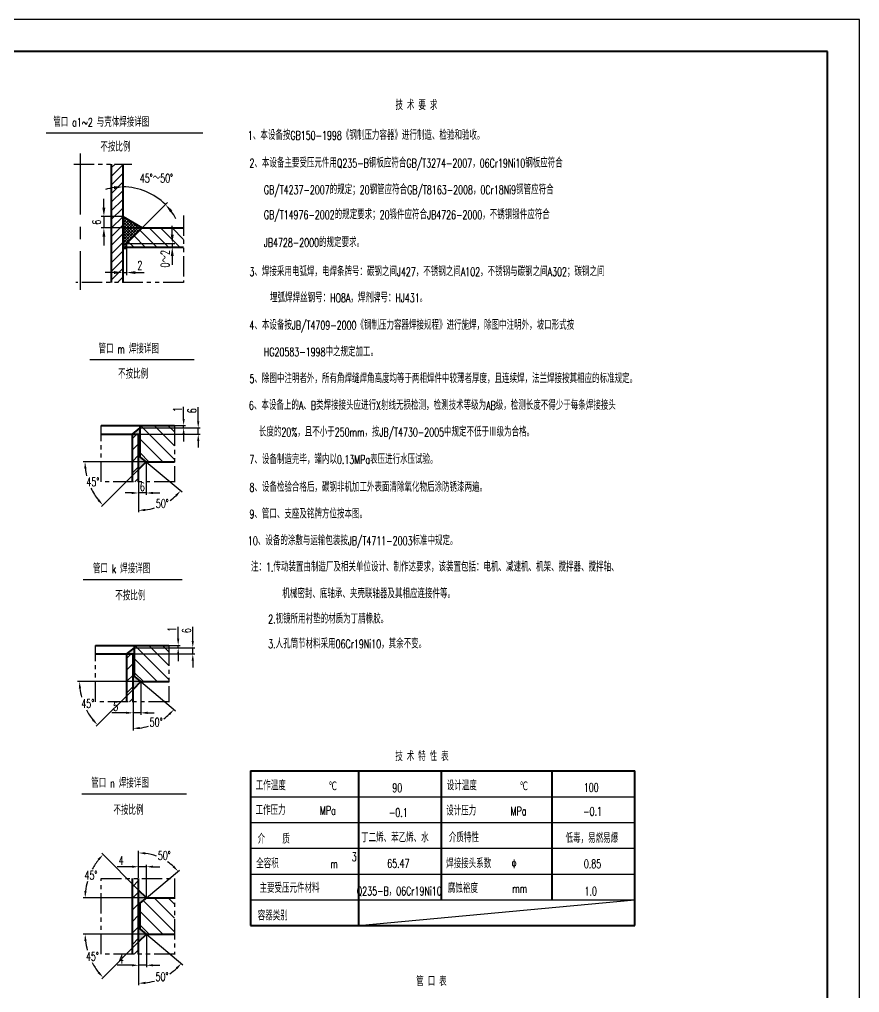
# Model space of a CAD drawing. Header units: millimetres. Extents: x -100310 to -88430, y -9131 to 7689.
# Drawn here: x -93671 to -88430, y 1616 to 7689 of the extents above; entities that cross this region are included whole.
import ezdxf
from ezdxf.enums import TextEntityAlignment as Align

# ---------------------------------------------------------------- set-up
doc = ezdxf.new("R2010")
doc.units = ezdxf.units.MM
doc.linetypes.add('CENTERX2', pattern=[101.6, 63.5, -12.7, 12.7, -12.7])
doc.linetypes.add('PHANTOMX2', pattern=[127, 63.5, -12.7, 12.7, -12.7, 12.7, -12.7])
for name, color, linetype in [('图层1', 1, 'CENTERX2'), ('图层3', 211, 'Continuous'), ('图层5', 231, 'PHANTOMX2')]:
    doc.layers.add(name, color=color, linetype=linetype)
doc.layers.add('图层2', color=4, linetype='Continuous', lineweight=40)
doc.styles.add('HZ', font='ROMANS.shx', dxfattribs={"width": 0.667, "height": 54, "bigfont": 'HZ.shx'})
doc.styles.add('比例1：15', font='ROMANS.shx', dxfattribs={"width": 0.7, "height": 45, "bigfont": 'HZ.shx'})
doc.styles.add('比例1：20', font='ROMANS.shx', dxfattribs={"width": 0.7, "height": 60, "bigfont": 'HZ.shx'})
doc.dimstyles.new('比例1：15', dxfattribs={"dimtxt": 45, "dimasz": 42, "dimexe": 12, "dimexo": 0, "dimgap": 12, "dimtad": 1, "dimdsep": 46, "dimtxsty": '比例1：15', "dimcen": 25, "dimclrd": 6, "dimclre": 6, "dimclrt": 256, "dimadec": 0, "dimazin": 0, "dimtfac": 1, "dimtmove": 0, "dimatfit": 3, "dimfxl": 0, "dimlwd": -1, "dimlwe": -1, "dimarcsym": 0})
doc.dimstyles.new('比例1：20', dxfattribs={"dimtxt": 60, "dimasz": 55, "dimexe": 17, "dimexo": 0, "dimgap": 18, "dimtad": 1, "dimdsep": 46, "dimtxsty": '比例1：20', "dimcen": 25, "dimclrd": 6, "dimclre": 6, "dimclrt": 256, "dimadec": 0, "dimazin": 0, "dimtfac": 1, "dimtmove": 0, "dimatfit": 3, "dimfxl": 0, "dimlwd": -1, "dimlwe": -1, "dimarcsym": 0})

# ---------------------------------------------------------------- blocks, each defined once
blk = doc.blocks.new('图幅A1（竖）')
for p, q in [((594, 841), (0, 841)), ((594, 0), (594, 841))]:
    blk.add_line(p, q)
at = {"layer": '图层2'}
for p, q in [((584, 831), (25, 831)), ((584, 10), (584, 831))]:
    blk.add_line(p, q, dxfattribs=at)
blk = doc.blocks.new('*D61')
at = {"color": 6}
for p, q in [((-92717.7, 6346.8), (-92717.7, 6401.8)), ((-93002.1, 6291.8), (-92700.7, 6291.8)), ((-93002.1, 6267.8), (-92700.7, 6267.8)), ((-92717.7, 6291.8), (-92717.7, 6267.8)), ((-92717.7, 6212.8), (-92717.7, 6157.8))]:
    blk.add_line(p, q, dxfattribs=at)
for points in [[(-92726.9, 6346.8), (-92708.5, 6346.8), (-92717.7, 6291.8)], [(-92726.9, 6212.8), (-92708.5, 6212.8), (-92717.7, 6267.8)]]:
    blk.add_solid(points, dxfattribs=at)
at = {"layer": 'Defpoints', "color": 0}
for p in [(-93002.1, 6291.8), (-93002.1, 6267.8), (-92717.7, 6267.8)]:
    blk.add_point(p, dxfattribs=at)
at = {"insert": (-92762.7, 6195.6), "char_height": 54, "attachment_point": 5, "rotation": 90, "style": 'HZ'}
blk.add_mtext('0～2', dxfattribs=at)
blk = doc.blocks.new('*D62')
at = {"color": 6}
blk.add_line((-92906.1, 6387.8), (-92747.9, 6546), dxfattribs=at)
for start, end in [(98.38101, 106.76202), (45, 90), (28.23798, 36.61899)]:
    blk.add_arc((-93026.1, 6267.8), 376.3, start, end, dxfattribs=at)
for points in [[(-93081.6, 6649.3), (-93080.2, 6631), (-93026.1, 6644.2)], [(-92730.9, 6486.3), (-92717.1, 6498.3), (-92759.9, 6533.9)]]:
    blk.add_solid(points, dxfattribs=at)
at = {"layer": 'Defpoints', "color": 0}
for p in [(-93026.1, 6786.9), (-92928.7, 6631.3), (-92906.1, 6387.8), (-93002.1, 6291.8), (-93026.1, 6047.7)]:
    blk.add_point(p, dxfattribs=at)
at = {"insert": (-92815.9, 6698.2), "char_height": 54, "attachment_point": 5, "style": 'HZ'}
blk.add_mtext('45°～50°', dxfattribs=at)
blk = doc.blocks.new('*D33')
at = {"color": 6}
for p, q in [((-92969.2, 2401.7), (-93061, 2401.7)), ((-92927.2, 2332.7), (-92927.2, 2413.7)), ((-92879.2, 2401.7), (-92927.2, 2401.7)), ((-92879.2, 2207.1), (-92879.2, 2413.7)), ((-92837.2, 2401.7), (-92795.2, 2401.7))]:
    blk.add_line(p, q, dxfattribs=at)
for points in [[(-92969.2, 2408.7), (-92969.2, 2394.7), (-92927.2, 2401.7)], [(-92837.2, 2408.7), (-92837.2, 2394.7), (-92879.2, 2401.7)]]:
    blk.add_solid(points, dxfattribs=at)
at = {"layer": 'Defpoints', "color": 0}
for p in [(-92927.2, 2401.7), (-92927.2, 2332.7), (-92879.2, 2207.1)]:
    blk.add_point(p, dxfattribs=at)
at = {"insert": (-93036.1, 2440.7), "char_height": 54, "attachment_point": 5, "style": 'HZ'}
blk.add_mtext('4', dxfattribs=at)
blk = doc.blocks.new('*D34')
at = {"color": 6}
for p, q in [((-92927.2, 2255.1), (-93157.9, 2485.8)), ((-92879.2, 2207.1), (-93273.4, 2207.1))]:
    blk.add_line(p, q, dxfattribs=at)
for start, end in [(141.30082, 151.90254), (164.52334, 173.69918)]:
    blk.add_arc((-92879.2, 2207.1), 382.1, start, end, dxfattribs=at)
for points in [[(-93182.7, 2450.7), (-93172.3, 2441.4), (-93149.4, 2477.3)], [(-93252.1, 2248.7), (-93266, 2249.5), (-93261.4, 2207.1)]]:
    blk.add_solid(points, dxfattribs=at)
at = {"layer": 'Defpoints', "color": 0}
for p in [(-93210.2, 2398.2), (-92927.2, 2255.1), (-92879.2, 2207.1), (-92879.2, 2207.1), (-92703.8, 2207.1)]:
    blk.add_point(p, dxfattribs=at)
at = {"insert": (-93224.9, 2348.1), "char_height": 54, "attachment_point": 5, "style": 'HZ'}
blk.add_mtext('45°', dxfattribs=at)
blk = doc.blocks.new('*D35')
at = {"color": 6}
for p, q in [((-92927.2, 2332.7), (-92927.2, 2499.8)), ((-92879.2, 2207.1), (-92672.2, 2380.8))]:
    blk.add_line(p, q, dxfattribs=at)
for start, end in [(69.53764, 82.49537), (47.50463, 55.73397)]:
    blk.add_arc((-92927.2, 2166.9), 320.9, start, end, dxfattribs=at)
for points in [[(-92885.8, 2478), (-92884.9, 2492), (-92927.2, 2487.8)], [(-92705.4, 2408.3), (-92715.5, 2398.6), (-92681.4, 2373.1)]]:
    blk.add_solid(points, dxfattribs=at)
at = {"layer": 'Defpoints', "color": 0}
for p in [(-92835.2, 2474.3), (-92927.2, 2332.7), (-92879.2, 2207.1), (-92927.2, 2166.9), (-92927.2, 1859.5)]:
    blk.add_point(p, dxfattribs=at)
at = {"insert": (-92767.1, 2471.1), "char_height": 54, "attachment_point": 5, "style": 'HZ'}
blk.add_mtext('50°', dxfattribs=at)
blk = doc.blocks.new('*D66')
at = {"color": 6}
for p, q in [((-92879.2, 1981), (-92652, 1790.3)), ((-92927.2, 1855.4), (-92927.2, 1662))]:
    blk.add_line(p, q, dxfattribs=at)
for start, end in [(303.92354, 313.06598), (276.93402, 286.35158)]:
    blk.add_arc((-92927.2, 2021.2), 347.3, start, end, dxfattribs=at)
for points in [[(-92695.2, 1772.4), (-92685, 1762.7), (-92661.2, 1798)], [(-92884.9, 1669.5), (-92885.7, 1683.5), (-92927.2, 1674)]]:
    blk.add_solid(points, dxfattribs=at)
at = {"layer": 'Defpoints', "color": 0}
for p in [(-92927.2, 2328.6), (-92927.2, 2021.2), (-92879.2, 1981), (-92927.2, 1855.4), (-92827.7, 1688.6)]:
    blk.add_point(p, dxfattribs=at)
at = {"insert": (-92781.5, 1714.9), "char_height": 54, "attachment_point": 5, "style": 'HZ'}
blk.add_mtext('50°', dxfattribs=at)
blk = doc.blocks.new('*D67')
at = {"color": 6}
for p, q in [((-92914, 3556.6), (-92698.1, 3375.4)), ((-92962, 3431), (-92962, 3252.4))]:
    blk.add_line(p, q, dxfattribs=at)
for start, end in [(305.18732, 312.75715), (277.24285, 286.70206)]:
    blk.add_arc((-92962, 3596.8), 332.5, start, end, dxfattribs=at)
for points in [[(-92741.3, 3357.6), (-92731.2, 3347.9), (-92707.3, 3383.1)], [(-92919.6, 3260), (-92920.5, 3274), (-92962, 3264.4)]]:
    blk.add_solid(points, dxfattribs=at)
at = {"layer": 'Defpoints', "color": 0}
for p in [(-92962, 3729.4), (-92962, 3596.8), (-92914, 3556.6), (-92962, 3431), (-92866.6, 3278.3)]:
    blk.add_point(p, dxfattribs=at)
at = {"insert": (-92818.4, 3303), "char_height": 54, "attachment_point": 5, "style": 'HZ'}
blk.add_mtext('50°', dxfattribs=at)
blk = doc.blocks.new('*D68')
at = {"color": 6}
for p, q in [((-92879.9, 4928.5), (-92655.8, 4740.4)), ((-92927.9, 4802.9), (-92927.9, 4613.5))]:
    blk.add_line(p, q, dxfattribs=at)
for start, end in [(304.91375, 312.98539), (277.01461, 287.0123)]:
    blk.add_arc((-92927.9, 4968.8), 343.3, start, end, dxfattribs=at)
for points in [[(-92699, 4722.5), (-92688.8, 4712.9), (-92665, 4748.2)], [(-92885.6, 4621.1), (-92886.4, 4635.1), (-92927.9, 4625.5)]]:
    blk.add_solid(points, dxfattribs=at)
at = {"layer": 'Defpoints', "color": 0}
for p in [(-92927.9, 5101.3), (-92927.9, 4968.8), (-92879.9, 4928.5), (-92927.9, 4802.9), (-92829.5, 4640)]:
    blk.add_point(p, dxfattribs=at)
at = {"insert": (-92779.5, 4667.9), "char_height": 54, "attachment_point": 5, "style": 'HZ'}
blk.add_mtext('50°', dxfattribs=at)
blk = doc.blocks.new('*D69')
at = {"color": 6}
for p, q in [((-92879.2, 1981), (-93273.4, 1981)), ((-92927.2, 1933), (-93157.9, 1702.3))]:
    blk.add_line(p, q, dxfattribs=at)
for start, end in [(186.30082, 195.17279), (207.76576, 218.69918)]:
    blk.add_arc((-92879.2, 1981), 382.1, start, end, dxfattribs=at)
for points in [[(-93266, 1938.6), (-93252.1, 1939.4), (-93261.4, 1981)], [(-93172.3, 1746.7), (-93182.7, 1737.4), (-93149.4, 1710.8)]]:
    blk.add_solid(points, dxfattribs=at)
at = {"layer": 'Defpoints', "color": 0}
for p in [(-92879.2, 1981), (-92879.2, 1981), (-92703.8, 1981), (-92927.2, 1933), (-93210.2, 1789.9)]:
    blk.add_point(p, dxfattribs=at)
at = {"insert": (-93216, 1841.9), "char_height": 54, "attachment_point": 5, "style": 'HZ'}
blk.add_mtext('45°', dxfattribs=at)
blk = doc.blocks.new('*D36')
at = {"color": 6}
for p, q in [((-92879.2, 1981), (-92879.2, 1774.4)), ((-92927.2, 1855.4), (-92927.2, 1774.4)), ((-92969.2, 1786.4), (-93061, 1786.4)), ((-92879.2, 1786.4), (-92927.2, 1786.4)), ((-92837.2, 1786.4), (-92795.2, 1786.4))]:
    blk.add_line(p, q, dxfattribs=at)
for points in [[(-92969.2, 1793.4), (-92969.2, 1779.4), (-92927.2, 1786.4)], [(-92837.2, 1793.4), (-92837.2, 1779.4), (-92879.2, 1786.4)]]:
    blk.add_solid(points, dxfattribs=at)
at = {"layer": 'Defpoints', "color": 0}
for p in [(-92879.2, 1981), (-92927.2, 1855.4), (-92927.2, 1786.4)]:
    blk.add_point(p, dxfattribs=at)
at = {"insert": (-93036.1, 1825.4), "char_height": 54, "attachment_point": 5, "style": 'HZ'}
blk.add_mtext('4', dxfattribs=at)
blk = doc.blocks.new('*D37')
at = {"color": 6}
for p, q in [((-92914, 3556.6), (-92914, 3350)), ((-92962, 3431), (-92962, 3350)), ((-93004, 3362), (-93094, 3362)), ((-92914, 3362), (-92962, 3362)), ((-92872, 3362), (-92830, 3362))]:
    blk.add_line(p, q, dxfattribs=at)
for points in [[(-93004, 3369), (-93004, 3355), (-92962, 3362)], [(-92872, 3369), (-92872, 3355), (-92914, 3362)]]:
    blk.add_solid(points, dxfattribs=at)
at = {"layer": 'Defpoints', "color": 0}
for p in [(-92914, 3556.6), (-92962, 3431), (-92962, 3362)]:
    blk.add_point(p, dxfattribs=at)
at = {"insert": (-93070, 3401), "char_height": 54, "attachment_point": 5, "style": 'HZ'}
blk.add_mtext('5', dxfattribs=at)
blk = doc.blocks.new('*D70')
at = {"color": 6}
for p, q in [((-92914, 3556.6), (-93308.1, 3556.6)), ((-92962, 3508.6), (-93192.6, 3277.9))]:
    blk.add_line(p, q, dxfattribs=at)
for start, end in [(186.30082, 194.81945), (207.38073, 218.69918)]:
    blk.add_arc((-92914, 3556.6), 382.1, start, end, dxfattribs=at)
for points in [[(-93300.7, 3514.2), (-93286.8, 3515), (-93296.1, 3556.6)], [(-93207, 3322.3), (-93217.4, 3313), (-93184.1, 3286.4)]]:
    blk.add_solid(points, dxfattribs=at)
at = {"layer": 'Defpoints', "color": 0}
for p in [(-92914, 3556.6), (-92914, 3556.6), (-92738.5, 3556.6), (-92962, 3508.6), (-93244.9, 3365.5)]:
    blk.add_point(p, dxfattribs=at)
at = {"insert": (-93244.8, 3419.8), "char_height": 54, "attachment_point": 5, "style": 'HZ'}
blk.add_mtext('45°', dxfattribs=at)
blk = doc.blocks.new('*D38')
at = {"color": 6}
for p, q in [((-92879.9, 4928.5), (-92879.9, 4722)), ((-92927.9, 4802.9), (-92927.9, 4722)), ((-92969.9, 4734), (-93011.9, 4734)), ((-92879.9, 4734), (-92927.9, 4734)), ((-92837.9, 4734), (-92795.9, 4734))]:
    blk.add_line(p, q, dxfattribs=at)
for points in [[(-92969.9, 4741), (-92969.9, 4727), (-92927.9, 4734)], [(-92837.9, 4741), (-92837.9, 4727), (-92879.9, 4734)]]:
    blk.add_solid(points, dxfattribs=at)
at = {"layer": 'Defpoints', "color": 0}
for p in [(-92879.9, 4928.5), (-92927.9, 4802.9), (-92927.9, 4734)]:
    blk.add_point(p, dxfattribs=at)
at = {"insert": (-92903.9, 4773), "char_height": 54, "attachment_point": 5, "style": 'HZ'}
blk.add_mtext('6', dxfattribs=at)
blk = doc.blocks.new('*D71')
at = {"color": 6}
for p, q in [((-92879.9, 4928.5), (-93274, 4928.5)), ((-92927.9, 4880.5), (-93158.6, 4649.8))]:
    blk.add_line(p, q, dxfattribs=at)
for start, end in [(186.30082, 193.09742), (205.51419, 218.69918)]:
    blk.add_arc((-92879.9, 4928.5), 382.1, start, end, dxfattribs=at)
for points in [[(-93266.7, 4886.2), (-93252.7, 4887), (-93262, 4928.5)], [(-93172.9, 4694.3), (-93183.4, 4684.9), (-93150.1, 4658.3)]]:
    blk.add_solid(points, dxfattribs=at)
at = {"layer": 'Defpoints', "color": 0}
for p in [(-92879.9, 4928.5), (-92879.9, 4928.5), (-92704.5, 4928.5), (-92927.9, 4880.5), (-93210.8, 4737.5)]:
    blk.add_point(p, dxfattribs=at)
at = {"insert": (-93212.9, 4802.9), "char_height": 54, "attachment_point": 5, "style": 'HZ'}
blk.add_mtext('45°', dxfattribs=at)
blk = doc.blocks.new('*D72')
at = {"color": 6}
for p, q in [((-92589.6, 3809.8), (-92589.6, 3898.1)), ((-92952.4, 3767.8), (-92577.6, 3767.8)), ((-92589.6, 3729.4), (-92589.6, 3767.8)), ((-93000.4, 3729.4), (-92577.6, 3729.4)), ((-92589.6, 3687.4), (-92589.6, 3645.4))]:
    blk.add_line(p, q, dxfattribs=at)
for points in [[(-92596.6, 3809.8), (-92582.6, 3809.8), (-92589.6, 3767.8)], [(-92596.6, 3687.4), (-92582.6, 3687.4), (-92589.6, 3729.4)]]:
    blk.add_solid(points, dxfattribs=at)
at = {"layer": 'Defpoints', "color": 0}
for p in [(-92952.4, 3767.8), (-92589.6, 3767.8), (-93000.4, 3729.4)]:
    blk.add_point(p, dxfattribs=at)
at = {"insert": (-92628.6, 3874.9), "char_height": 54, "attachment_point": 5, "rotation": 90, "style": 'HZ'}
blk.add_mtext('6', dxfattribs=at)
blk = doc.blocks.new('*D73')
at = {"color": 6}
for p, q in [((-92680.7, 3824.7), (-92680.7, 3899.3)), ((-92952.4, 3767.8), (-92668.7, 3767.8)), ((-92738.5, 3782.7), (-92668.7, 3782.7)), ((-92680.7, 3767.8), (-92680.7, 3782.7)), ((-92680.7, 3725.8), (-92680.7, 3683.8))]:
    blk.add_line(p, q, dxfattribs=at)
for points in [[(-92687.7, 3824.7), (-92673.7, 3824.7), (-92680.7, 3782.7)], [(-92687.7, 3725.8), (-92673.7, 3725.8), (-92680.7, 3767.8)]]:
    blk.add_solid(points, dxfattribs=at)
at = {"layer": 'Defpoints', "color": 0}
for p in [(-92952.4, 3767.8), (-92738.5, 3782.7), (-92680.7, 3782.7)]:
    blk.add_point(p, dxfattribs=at)
at = {"insert": (-92719.7, 3883), "char_height": 54, "attachment_point": 5, "rotation": 90, "style": 'HZ'}
blk.add_mtext('1', dxfattribs=at)
blk = doc.blocks.new('*D74')
at = {"color": 6}
for p, q in [((-92555.5, 5181.7), (-92555.5, 5270)), ((-92966.3, 5101.3), (-92543.5, 5101.3)), ((-92918.3, 5139.7), (-92543.5, 5139.7)), ((-92555.5, 5101.3), (-92555.5, 5139.7)), ((-92555.5, 5059.3), (-92555.5, 5017.3))]:
    blk.add_line(p, q, dxfattribs=at)
for points in [[(-92562.5, 5181.7), (-92548.5, 5181.7), (-92555.5, 5139.7)], [(-92562.5, 5059.3), (-92548.5, 5059.3), (-92555.5, 5101.3)]]:
    blk.add_solid(points, dxfattribs=at)
at = {"layer": 'Defpoints', "color": 0}
for p in [(-92966.3, 5101.3), (-92918.3, 5139.7), (-92555.5, 5139.7)]:
    blk.add_point(p, dxfattribs=at)
at = {"insert": (-92594.5, 5246.9), "char_height": 54, "attachment_point": 5, "rotation": 90, "style": 'HZ'}
blk.add_mtext('6', dxfattribs=at)
blk = doc.blocks.new('*D75')
at = {"color": 6}
for p, q in [((-92646.6, 5196.7), (-92646.6, 5271.3)), ((-92918.3, 5139.7), (-92634.6, 5139.7)), ((-92704.5, 5154.7), (-92634.6, 5154.7)), ((-92646.6, 5139.7), (-92646.6, 5154.7)), ((-92646.6, 5097.7), (-92646.6, 5055.7))]:
    blk.add_line(p, q, dxfattribs=at)
for points in [[(-92653.6, 5196.7), (-92639.6, 5196.7), (-92646.6, 5154.7)], [(-92653.6, 5097.7), (-92639.6, 5097.7), (-92646.6, 5139.7)]]:
    blk.add_solid(points, dxfattribs=at)
at = {"layer": 'Defpoints', "color": 0}
for p in [(-92918.3, 5139.7), (-92704.5, 5154.7), (-92646.6, 5154.7)]:
    blk.add_point(p, dxfattribs=at)
at = {"insert": (-92685.6, 5255), "char_height": 54, "attachment_point": 5, "rotation": 90, "style": 'HZ'}
blk.add_mtext('1', dxfattribs=at)
blk = doc.blocks.new('*D76')
at = {"color": 6}
for p, q in [((-93002.1, 6267.8), (-93002.1, 6092.7)), ((-93081.1, 6109.7), (-93136.1, 6109.7)), ((-93026.1, 6047.7), (-93026.1, 6126.7)), ((-93026.1, 6109.7), (-93002.1, 6109.7)), ((-92947.1, 6109.7), (-92892.1, 6109.7))]:
    blk.add_line(p, q, dxfattribs=at)
for points in [[(-93081.1, 6118.9), (-93081.1, 6100.5), (-93026.1, 6109.7)], [(-92947.1, 6118.9), (-92947.1, 6100.5), (-93002.1, 6109.7)]]:
    blk.add_solid(points, dxfattribs=at)
at = {"layer": 'Defpoints', "color": 0}
for p in [(-93002.1, 6267.8), (-93002.1, 6109.7), (-93026.1, 6047.7)]:
    blk.add_point(p, dxfattribs=at)
at = {"insert": (-92919.6, 6154.7), "char_height": 54, "attachment_point": 5, "style": 'HZ'}
blk.add_mtext('2', dxfattribs=at)
blk = doc.blocks.new('*D79')
at = {"color": 6}
for p, q in [((-93144.2, 6514.8), (-93144.2, 6569.8)), ((-93026.1, 6459.8), (-93161.2, 6459.8)), ((-93144.2, 6459.8), (-93144.2, 6387.8)), ((-92906.1, 6387.8), (-93161.2, 6387.8)), ((-93144.2, 6332.8), (-93144.2, 6277.8))]:
    blk.add_line(p, q, dxfattribs=at)
for points in [[(-93153.4, 6514.8), (-93135.1, 6514.8), (-93144.2, 6459.8)], [(-93153.4, 6332.8), (-93135.1, 6332.8), (-93144.2, 6387.8)]]:
    blk.add_solid(points, dxfattribs=at)
at = {"layer": 'Defpoints', "color": 0}
for p in [(-93026.1, 6459.8), (-93144.2, 6387.8), (-92906.1, 6387.8)]:
    blk.add_point(p, dxfattribs=at)
at = {"insert": (-93189.2, 6423.8), "char_height": 54, "attachment_point": 5, "rotation": 90, "style": 'HZ'}
blk.add_mtext('6', dxfattribs=at)

msp = doc.modelspace()

# ---------------------------------------------------------------- hatches: boundary and pattern name
at = {"layer": '图层3'}
h = msp.add_hatch(dxfattribs=at)
h.set_pattern_fill('ANSI31', color=256, scale=12, style=0)
h.set_pattern_definition([(45, (-88663.904, 10874.444), (-26.94077, 26.94077), [])])
h.paths.add_polyline_path([(-93026.058, 6786.926), (-93098.058, 6786.926), (-93098.058, 6047.73), (-93026.058, 6047.73)])
h = msp.add_hatch(dxfattribs=at)
h.set_pattern_fill('ANSI37', color=256, scale=4, style=0)
h.set_pattern_definition([(45, (62211.633, 16014.475), (-8.9802561, 8.9802561), []), (135, (62211.633, 16014.475), (-8.9802561, -8.9802561), [])])
h.paths.add_polyline_path([(-92906.058, 6387.826), (-93026.058, 6459.826), (-93026.058, 6267.826, 0.57860996), (-93002.058, 6267.826), (-93002.058, 6291.826)])
h = msp.add_hatch(dxfattribs=at)
h.set_pattern_fill('ANSI31', color=256, scale=16, angle=90, style=0)
h.set_pattern_definition([(135, (-87431.66, 9722.084), (-35.92102, -35.92102), [])])
h.paths.add_polyline_path([(-92906.058, 6387.826), (-93002.058, 6291.826), (-93002.058, 6267.826), (-92647.102, 6267.826), (-92647.102, 6387.826)])
h = msp.add_hatch(color=256, dxfattribs=at)
h.paths.add_polyline_path([(-92879.928, 4928.53), (-92927.928, 4968.807), (-92927.928, 4880.53)])
h.paths.add_polyline_path([(-92966.328, 5101.33), (-92918.328, 5101.33), (-92918.328, 5139.73)])
h = msp.add_hatch(dxfattribs=at)
h.set_pattern_fill('ANSI31', color=256, scale=16, style=0)
h.set_pattern_definition([(45, (32734.13, 11373.5), (-35.921024, 35.921024), [])])
h.paths.add_polyline_path([(-92927.928, 5101.33), (-92966.328, 5101.33), (-92966.328, 4802.94), (-92927.928, 4802.94)])
h = msp.add_hatch(color=256, dxfattribs=at)
h.paths.add_polyline_path([(-92913.953, 3556.556), (-92961.953, 3596.833), (-92961.953, 3508.556)])
h.paths.add_polyline_path([(-93000.353, 3729.356), (-92952.353, 3729.356), (-92952.353, 3767.756)])
h = msp.add_hatch(dxfattribs=at)
h.set_pattern_fill('ANSI31', color=256, scale=16, style=0)
h.set_pattern_definition([(45, (32700.104, 10001.53), (-35.921024, 35.921024), [])])
h.paths.add_polyline_path([(-92961.953, 3729.356), (-93000.353, 3729.356), (-93000.353, 3430.966), (-92961.953, 3430.966)])
h = msp.add_hatch(dxfattribs=at)
h.set_pattern_fill('ANSI31', color=256, scale=16, style=0)
h.set_pattern_definition([(45, (63967.827, 11646.053), (-35.921024, 35.921024), [])])
h.paths.add_polyline_path([(-92927.248, 2328.573), (-92965.648, 2328.573), (-92965.648, 1855.365), (-92927.248, 1855.365)])
h = msp.add_hatch(color=256, dxfattribs=at)
h.paths.add_polyline_path([(-92879.248, 2207.144), (-92927.248, 2255.144), (-92927.248, 2166.868)])
h.paths.add_polyline_path([(-92927.248, 2021.232), (-92927.248, 1932.955), (-92879.248, 1980.955)])

# ---------------------------------------------------------------- linework, layer by layer
for p, q in [((-93505.207, 6981.656), (-92526.45, 6981.656)), ((-93231.81, 5566.861), (-92581.515, 5566.861)), ((-93273.7, 4194.887), (-92654.771, 4194.887)), ((-93281.443, 2856.577), (-92628.585, 2856.577)), ((-92229.681, 2838.758), (-89830.926, 2838.758)), ((-92229.681, 2677.841), (-89830.926, 2677.841)), ((-92229.681, 2516.924), (-89830.926, 2516.924)), ((-92229.681, 2356.007), (-89830.926, 2356.007)), ((-92229.681, 2195.09), (-89830.926, 2195.09)), ((-91554.613, 2034.173), (-89830.926, 2195.09))]:
    msp.add_line(p, q)
at = {"color": 4, "linetype": 'Continuous'}
for p, q in [((-89830.926, 2838.758), (-89830.926, 2999.675)), ((-89830.926, 2677.841), (-89830.926, 2838.758)), ((-89830.926, 2516.924), (-89830.926, 2677.841)), ((-89830.926, 2356.007), (-89830.926, 2516.924)), ((-89830.926, 2195.09), (-89830.926, 2356.007)), ((-89830.926, 2034.173), (-89830.926, 2195.09))]:
    msp.add_line(p, q, dxfattribs=at)
at = {"layer": '图层1', "ltscale": 6}
msp.add_line((-93291.738, 6851.954), (-93291.738, 6001.681), dxfattribs=at)
at = {"layer": '图层2'}
for p, q in [((-93098.058, 6786.926), (-93098.058, 6047.73)), ((-93026.058, 6786.926), (-93026.058, 6047.73)), ((-93026.058, 6459.826), (-92906.058, 6387.826)), ((-93002.058, 6291.826), (-92906.058, 6387.826)), ((-92906.058, 6387.826), (-92647.102, 6387.826)), ((-93002.058, 6267.826), (-93002.058, 6291.826)), ((-93002.058, 6267.826), (-92647.102, 6267.826)), ((-93161.528, 5154.719), (-92704.459, 5154.719)), ((-93161.528, 5101.33), (-92918.328, 5101.33)), ((-92966.328, 5101.33), (-92918.328, 5139.73)), ((-92966.328, 4802.94), (-92966.328, 5101.33)), ((-92927.928, 4802.94), (-92927.928, 5101.33)), ((-92918.328, 4960.751), (-92918.328, 5154.719)), ((-92879.928, 4928.53), (-92927.928, 4968.807)), ((-92879.928, 4928.53), (-92927.928, 4880.53)), ((-92879.928, 4928.53), (-92704.459, 4928.53)), ((-93195.553, 3782.745), (-92738.484, 3782.745)), ((-93000.353, 3729.356), (-92952.353, 3767.756)), ((-92952.353, 3588.778), (-92952.353, 3782.745)), ((-93195.553, 3729.356), (-92952.353, 3729.356)), ((-93000.353, 3430.966), (-93000.353, 3729.356)), ((-92961.953, 3430.966), (-92961.953, 3729.356)), ((-92913.953, 3556.556), (-92961.953, 3596.833)), ((-92913.953, 3556.556), (-92961.953, 3508.556)), ((-92913.953, 3556.556), (-92738.484, 3556.556)), ((-92229.681, 2999.675), (-92229.681, 2034.173)), ((-92229.681, 2999.675), (-89830.926, 2999.675)), ((-91554.613, 2999.675), (-91554.613, 2034.173)), ((-91037.803, 2195.09), (-91037.803, 2999.675)), ((-90347.736, 2195.09), (-90347.736, 2999.675)), ((-89830.926, 2034.173), (-89830.926, 2999.675)), ((-92965.648, 1855.365), (-92965.648, 2328.573)), ((-92927.248, 1855.365), (-92927.248, 2328.573)), ((-92879.248, 2207.144), (-92927.248, 2255.144)), ((-92879.248, 2207.144), (-92927.248, 2166.868)), ((-92879.248, 2207.144), (-92703.779, 2207.144)), ((-92917.648, 2013.177), (-92917.648, 2174.923)), ((-92879.248, 1980.955), (-92927.248, 2021.232)), ((-92229.681, 2034.173), (-89830.926, 2034.173)), ((-92879.248, 1980.955), (-92927.248, 1932.955)), ((-92879.248, 1980.955), (-92703.779, 1980.955))]:
    msp.add_line(p, q, dxfattribs=at)
msp.add_arc((-93014.058, 6274.724), 13.841, 209.8917963, 330.1082037, dxfattribs=at)
at = {"layer": '图层3'}
for p, q in [((-92704.459, 4942.426), (-92916.752, 5154.719)), ((-92704.459, 5028.637), (-92830.541, 5154.719)), ((-92704.459, 5114.847), (-92744.331, 5154.719)), ((-92776.773, 4928.53), (-92918.328, 5070.085)), ((-92862.984, 4928.53), (-92918.328, 4983.874)), ((-92738.484, 3570.453), (-92950.777, 3782.745)), ((-92738.484, 3656.663), (-92864.566, 3782.745)), ((-92738.484, 3742.874), (-92778.356, 3782.745)), ((-92810.798, 3556.556), (-92952.353, 3698.111)), ((-92897.009, 3556.556), (-92952.353, 3611.901)), ((-92703.779, 1994.852), (-92899.271, 2190.343)), ((-92703.779, 2081.062), (-92829.861, 2207.144)), ((-92703.779, 2167.273), (-92743.651, 2207.144)), ((-92776.093, 1980.955), (-92917.648, 2122.51)), ((-92862.304, 1980.955), (-92917.648, 2036.3))]:
    msp.add_line(p, q, dxfattribs=at)
at = {"layer": '图层5', "ltscale": 2}
for p, q in [((-93331.505, 6786.926), (-92969.042, 6786.926)), ((-92647.102, 6466.312), (-92647.102, 6047.73)), ((-92647.102, 6047.73), (-93318.56, 6047.73)), ((-93161.528, 4802.94), (-93161.528, 5154.719)), ((-92704.459, 5154.719), (-92704.459, 4801.187)), ((-92704.459, 4802.94), (-93161.528, 4802.94)), ((-93195.553, 3430.966), (-93195.553, 3782.745)), ((-92738.484, 3782.745), (-92738.484, 3429.213)), ((-92738.484, 3430.966), (-93195.553, 3430.966)), ((-93160.848, 1855.365), (-93160.848, 2328.573)), ((-93160.848, 2328.573), (-92703.779, 2328.573)), ((-92703.779, 2328.573), (-92703.779, 1853.612)), ((-92703.779, 1855.365), (-93160.848, 1855.365))]:
    msp.add_line(p, q, dxfattribs=at)

# ---------------------------------------------------------------- block references
at = {"xscale": 20, "yscale": 20, "zscale": 20}
msp.add_blockref('图幅A1（竖）', (-100309.681, -9130.804), dxfattribs=at)

# ---------------------------------------------------------------- texts
at = {"style": 'HZ', "width": 0.667}
for s, p in [('技 术 要 求', (-91324.816, 7125.244)), ('管口 a1~2 与壳体焊接详图', (-93459.95, 7020.158)), ('1、本设备按GB150-1998《钢制压力容器》进行制造、检验和验收。', (-92245.619, 6938.621)), ('不按比例', (-93166.005, 6865.323)), ('2、本设备主要受压元件用Q235-B钢板应符合GB/T3274-2007，06Cr19Ni10钢板应符合', (-92236.094, 6765.532)), ('   GB/T4237-2007的规定；20钢管应符合GB/T8163-2008，0Cr18Ni9钢管应符合', (-92226.565, 6598.865)), ('   GB/T14976-2002的规定要求；20锻件应符合JB4726-2000，不锈钢锻件应符合', (-92226.565, 6443.316)), ('   JB4728-2000的规定要求。', (-92226.565, 6269.278)), ('3、焊接采用电弧焊，电焊条牌号：碳钢之间J427，不锈钢之间A102，不锈钢与碳钢之间A302；碳钢之间', (-92236.094, 6087.956)), ('埋弧焊焊丝钢号：HO8A，焊剂牌号：HJ431。', (-92107.386, 5924.358)), ('4、本设备按JB/T4709-2000《钢制压力容器焊接规程》进行施焊，除图中注明外，坡口形式按', (-92236.094, 5753.57)), ('管口 m 焊接详图', (-93177.907, 5605.362)), ('   HG20583-1998中之规定加工。', (-92226.568, 5586.903)), ('不按比例', (-93055.453, 5447.976)), ('5、除图中注明者外，所有角焊缝焊角高度均等于两相焊件中较薄者厚度，且连续焊，法兰焊接按其相应的标准规定。', (-92236.094, 5420.237)), ('6、本设备上的A、B类焊接接头应进行X射线无损检测，检测技术等级为AB级，检测长度不得少于每条焊接接头', (-92239.269, 5253.57)), ('  长度的20%，且不小于250mm，按JB/T4730-2005中规定不低于Ⅲ级为合格。', (-92226.568, 5086.903)), ('7、设备制造完毕，罐内以0.13MPa表压进行水压试验。', (-92236.094, 4916.068)), ('8、设备检验合格后，碳钢非机加工外表面清除氧化物后涂防锈漆两遍。', (-92236.094, 4742.219)), ('9、管口、支座及铭牌方位按本图。', (-92236.094, 4575.553)), ('10、设备的涂敷与运输包装按JB/T4711-2003标准中规定。', (-92245.619, 4408.886)), ('管口 k 焊接详图', (-93211.933, 4233.389)), ('注：1.传动装置由制造厂及相关单位设计、制作达要求，该装置包括：电机、减速机、机架、搅拌器、搅拌轴、', (-92226.568, 4244.546)), ('    机械密封、底轴承、夹壳联轴器及其相应连接件等。', (-92138.031, 4077.88)), ('不按比例', (-93072.984, 4064.553)), ('    2.视镜所用衬垫的材质为丁腈橡胶。', (-92226.568, 3920.138)), ('    3.人孔筒节材料采用06Cr19Ni10，其余不变。', (-92226.568, 3764.978)), ('技 术 特 性 表', (-91326.488, 3061.647)), ('管口 n 焊接详图', (-93223.417, 2895.079)), ('工作温度          ℃', (-92196.824, 2879.592)), ('设计温度          ℃', (-91004.946, 2879.519)), ('不按比例', (-93084.469, 2726.243)), ('工作压力        MPa', (-92197.862, 2725.727)), ('设计压力        MPa', (-91008.474, 2722.118)), ('丁二烯、苯乙烯、水', (-91539.343, 2554.317)), ('3', (-91597.844, 2436.557)), ('全容积            m', (-92193.92, 2392.685)), ('焊接接头系数\u3000   Φ', (-91008.474, 2393.038)), ('腐蚀裕度        mm', (-90998.009, 2238.804)), ('管 口 表', (-91195.617, 1657.866))]:
    msp.add_text(s, height=54, dxfattribs=at).set_placement(p)
for s, p in [('90', (-91313.749, 2867.299)), ('100', (-90103.656, 2868.711)), ('-0.1', (-91307.317, 2712.291)), ('-0.1', (-90095.405, 2719.824)), ('介质特性', (-90898.017, 2555.313)), ('介    质  ', (-92059.51, 2545.989)), ('低毒，易燃易爆', (-90099.788, 2551.026)), ('65.47', (-91307.015, 2395.14)), ('0.85', (-90095.653, 2392.757)), ('主要受压元件材料', (-91986.196, 2239.702)), ('Q235-B，06Cr19Ni10', (-91301.311, 2222.824)), ('1.0', (-90106.752, 2221.77)), ('容器类别', (-92090.848, 2067.638))]:
    msp.add_text(s, height=54, dxfattribs=at).set_placement(p, align=Align.CENTER)

# ---------------------------------------------------------------- dimensions: what is measured, and where the dimension line sits
dim = msp.add_angular_dim_2l(base=(-92928.655, 6631.339), line1=((-93002.058, 6291.826), (-92906.058, 6387.826)), line2=((-93026.058, 6786.926), (-93026.058, 6047.73)), text='45°～50°', dimstyle='比例1：20', override={"dimtxsty": 'HZ', "dimtmove": 1})
dim.commit()
dim.dimension.update_dxf_attribs({"geometry": '*D62', "text_midpoint": (-92815.914, 6698.228), "dimtype": 162})
for base, p1, p2, text, dimstyle, picture, middle in [((-93144.235, 6387.826), (-93026.058, 6459.826), (-92906.058, 6387.826), '6', '比例1：20', '*D79', (-93189.235, 6423.826)), ((-92555.527, 5139.73), (-92966.328, 5101.33), (-92918.328, 5139.73), '6', '比例1：15', '*D74', (-92594.527, 5246.878)), ((-92646.645, 5154.719), (-92918.328, 5139.73), (-92704.459, 5154.719), '1', '比例1：15', '*D75', (-92685.645, 5255.007)), ((-92589.552, 3767.756), (-93000.353, 3729.356), (-92952.353, 3767.756), '6', '比例1：15', '*D72', (-92628.552, 3874.905)), ((-92680.67, 3782.745), (-92952.353, 3767.756), (-92738.484, 3782.745), '1', '比例1：15', '*D73', (-92719.67, 3883.033))]:
    dim = msp.add_linear_dim(base=base, p1=p1, p2=p2, angle=90, text=text, dimstyle=dimstyle, override={"dimtxsty": 'HZ'})
    dim.commit()
    dim.dimension.update_dxf_attribs({"geometry": picture, "text_midpoint": middle})
dim = msp.add_linear_dim(base=(-92717.691, 6267.826), p1=(-93002.058, 6291.826), p2=(-93002.058, 6267.826), angle=90, text='0～2', dimstyle='比例1：20', override={"dimtxsty": 'HZ', "dimtmove": 1})
dim.commit()
dim.dimension.update_dxf_attribs({"geometry": '*D61', "text_midpoint": (-92717.691, 6195.556), "dimtype": 160})
dim = msp.add_linear_dim(base=(-93002.058, 6109.684), p1=(-93026.058, 6047.73), p2=(-93002.058, 6267.826), text='2', dimstyle='比例1：20', override={"dimtxsty": 'HZ', "dimtmove": 1})
dim.commit()
dim.dimension.update_dxf_attribs({"geometry": '*D76', "text_midpoint": (-92919.558, 6109.684), "dimtype": 160})
for base, line1, line2, picture, middle in [((-92829.476, 4639.955), ((-92927.928, 4802.94), (-92927.928, 5101.33)), ((-92879.928, 4928.53), (-92927.928, 4968.807)), '*D68', (-92779.476, 4667.863)), ((-93210.849, 4737.473), ((-92879.928, 4928.53), (-92704.459, 4928.53)), ((-92879.928, 4928.53), (-92927.928, 4880.53)), '*D71', (-93212.897, 4802.94)), ((-92866.6, 3278.331), ((-92961.953, 3430.966), (-92961.953, 3729.356)), ((-92913.953, 3556.556), (-92961.953, 3596.833)), '*D67', (-92818.385, 3302.968)), ((-93244.874, 3365.499), ((-92913.953, 3556.556), (-92738.484, 3556.556)), ((-92913.953, 3556.556), (-92961.953, 3508.556)), '*D70', (-93244.805, 3419.821)), ((-92835.217, 2474.275), ((-92927.248, 2332.734), (-92927.248, 1859.527)), ((-92879.248, 2207.144), (-92927.248, 2166.868)), '*D35', (-92767.05, 2471.06)), ((-93210.169, 2398.202), ((-92879.248, 2207.144), (-92703.779, 2207.144)), ((-92879.248, 2207.144), (-92927.248, 2255.144)), '*D34', (-93224.861, 2348.11)), ((-92827.654, 1688.563), ((-92927.248, 1855.365), (-92927.248, 2328.573)), ((-92879.248, 1980.955), (-92927.248, 2021.232)), '*D66', (-92781.467, 1714.91)), ((-93210.169, 1789.898), ((-92879.248, 1980.955), (-92703.779, 1980.955)), ((-92879.248, 1980.955), (-92927.248, 1932.955)), '*D69', (-93216.038, 1841.944))]:
    dim = msp.add_angular_dim_2l(base=base, line1=line1, line2=line2, dimstyle='比例1：15', override={"dimtxsty": 'HZ', "dimtmove": 1})
    dim.commit()
    dim.dimension.update_dxf_attribs({"geometry": picture, "text_midpoint": middle, "dimtype": 162})
for base, p1, p2, text, picture, middle in [((-92927.928, 4733.955), (-92879.928, 4928.53), (-92927.928, 4802.94), '6', '*D38', (-92903.928, 4772.955)), ((-92961.953, 3361.982), (-92913.953, 3556.556), (-92961.953, 3430.966), '5', '*D37', (-93069.959, 3400.982)), ((-92927.248, 2401.719), (-92879.248, 2207.144), (-92927.248, 2332.734), '4', '*D33', (-93036.112, 2440.719)), ((-92927.248, 1786.381), (-92879.248, 1980.955), (-92927.248, 1855.365), '4', '*D36', (-93036.112, 1825.381))]:
    dim = msp.add_linear_dim(base=base, p1=p1, p2=p2, text=text, dimstyle='比例1：15', override={"dimtxsty": 'HZ'})
    dim.commit()
    dim.dimension.update_dxf_attribs({"geometry": picture, "text_midpoint": middle})

doc.saveas('drawing.dxf')
